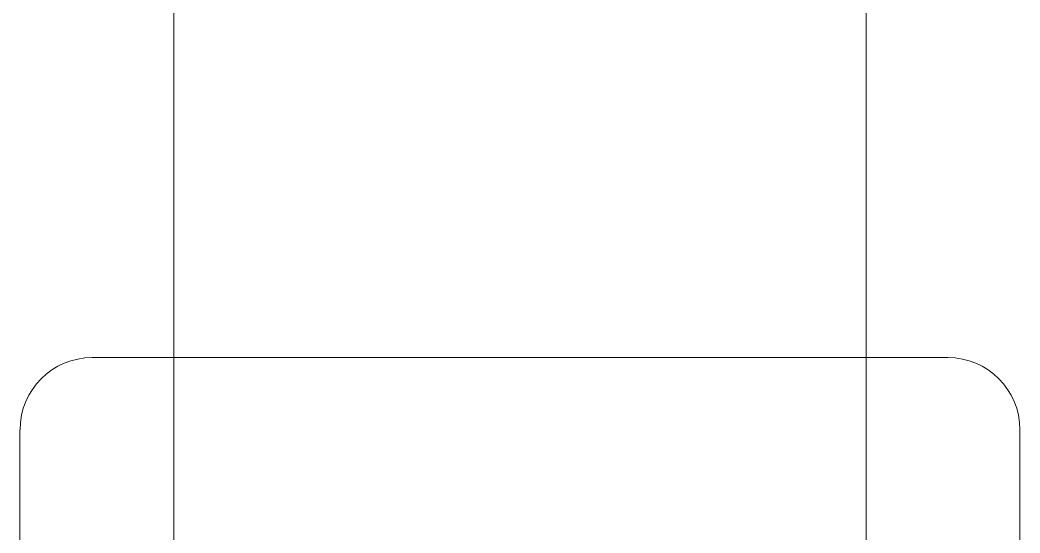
# Model space of a CAD drawing. Extents: x -12260 to 57327, y -29287 to 19916.
# Drawn here: x 20578.6 to 20838.6, y -570.8 to -437.4 of the extents above; entities that cross this region are included whole.
import ezdxf

# ---------------------------------------------------------------- set-up
doc = ezdxf.new("R2010")
doc.units = 0
doc.header["$LTSCALE"] = 0.25
doc.linetypes.add('DASHDOT', pattern=[25.4, 12.7, -6.35, 0, -6.35])
doc.layers.add('01-First Floor-FUR$0$LOADING', color=253, linetype='Continuous', lineweight=5)
doc.layers.add('E-LITE-CLNG-CNDT', color=6, linetype='DASHDOT', lineweight=35)

# ---------------------------------------------------------------- blocks, each defined once
blk = doc.blocks.new('01-First Floor-FUR$0$DE13269-P')
for p, q in [((0.58763, -0.06), (0.58763, -0.69133)), ((0.76763, -0.06), (0.76763, -0.69133)), ((0.54763, -0.21604), (0.54763, -0.06757)), ((0.80763, -0.21604), (0.80763, -0.06757)), ((0.78886, -0.23481), (0.56641, -0.23481))]:
    blk.add_line(p, q)
for centre, start, end in [((0.56641, -0.21604), 180, 270), ((0.78886, -0.21604), 270, 0)]:
    blk.add_arc(centre, 0.01877, start, end)
blk = doc.blocks.new('01-First Floor-FUR$0$D.131.54.60')
at = {"layer": '01-First Floor-FUR$0$LOADING', "xscale": -1000, "yscale": 1000, "zscale": 1000, "rotation": 270}
blk.add_blockref('01-First Floor-FUR$0$DE13269-P', (11800.92, 3000.63), dxfattribs=at)
blk = doc.blocks.new('01-First Floor-FUR')
at = {"layer": '01-First Floor-FUR$0$LOADING', "rotation": 270}
blk.add_blockref('01-First Floor-FUR$0$D.131.54.60', (17030.3, 11040.92, -0.1), dxfattribs=at)

msp = doc.modelspace()

# ---------------------------------------------------------------- block references
at = {"layer": 'E-LITE-CLNG-CNDT'}
msp.add_blockref('01-First Floor-FUR', (0, 0), dxfattribs=at)

doc.saveas('drawing.dxf')
